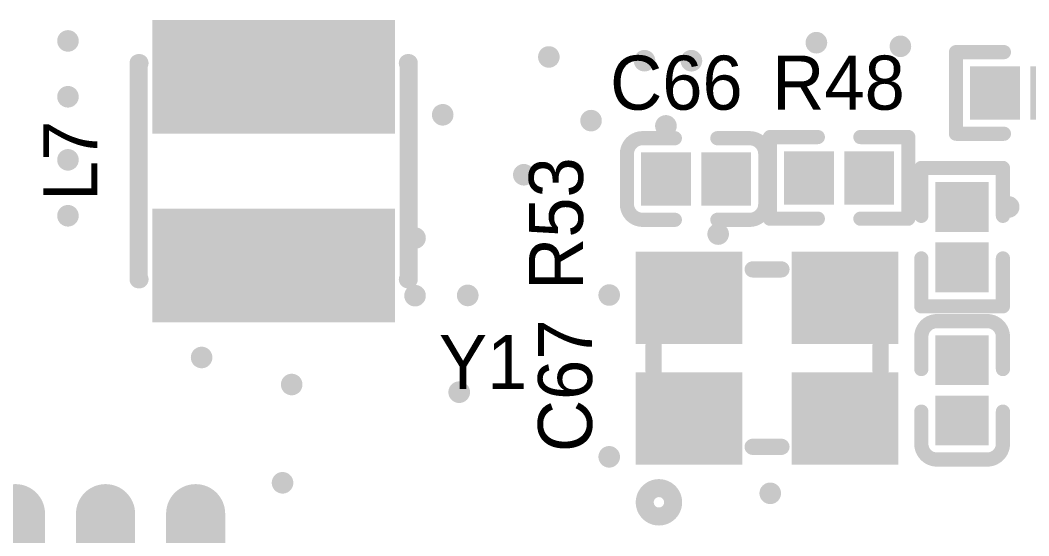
# Model space of a CAD drawing. Header units: millimetres. Extents: x 1205 to 1330, y 770 to 864.
# Drawn here: x 1275.97 to 1290.19, y 827.64 to 834.91 of the extents above; entities that cross this region are included whole.
import ezdxf

# ---------------------------------------------------------------- set-up
doc = ezdxf.new("R2010")
doc.units = ezdxf.units.MM
for name, color, linetype in [('TopOverlay', 2, 'Continuous'), ('TopPaste', 8, 'Continuous'), ('TopSolder', 216, 'Continuous'), ('ViaHoleLayer', 16, 'Continuous')]:
    doc.layers.add(name, color=color, linetype=linetype)

# ---------------------------------------------------------------- blocks, each defined once
blk = doc.blocks.new('SOIC_8_208____1')
at = {"layer": 'TopOverlay', "const_width": 0.152}
for points in [[(-2.639, 2.176), (-2.639, -2.176)], [(2.639, 2.176), (-2.639, 2.176)], [(2.639, 2.176), (2.639, -2.176)], [(2.639, -2.176), (-2.639, -2.176)]]:
    blk.add_lwpolyline(points, dxfattribs=at)
at = {"layer": 'TopOverlay'}
for points, const_width in [([(-2.677, 2.176, 1), (-2.601, 2.176, 1)], 0.0762), ([(-2.677, 2.176, 1), (-2.601, 2.176, 1)], 0.0762), ([(2.601, 2.176, 1), (2.677, 2.176, 1)], 0.0762), ([(2.601, 2.176, 1), (2.677, 2.176, 1)], 0.0762), ([(-1.755, -1.424, 1), (-2.055, -1.424, 1)], 0.3), ([(-2.13, -1.424, 1), (-1.98, -1.424, 1)], 0.15), ([(-1.83, -1.424, 1), (-1.68, -1.424, 1)], 0.15), ([(-2.677, -2.176, 1), (-2.601, -2.176, 1)], 0.0762), ([(-2.677, -2.176, 1), (-2.601, -2.176, 1)], 0.0762), ([(2.601, -2.176, 1), (2.677, -2.176, 1)], 0.0762), ([(2.601, -2.176, 1), (2.677, -2.176, 1)], 0.0762), ([(-2.522, -3.53, 1), (-2.822, -3.53, 1)], 0.3), ([(-2.897, -3.53, 1), (-2.747, -3.53, 1)], 0.15), ([(-2.597, -3.53, 1), (-2.447, -3.53, 1)], 0.15)]:
    blk.add_lwpolyline(points, format="xyb", close=True, dxfattribs=dict(at, const_width=const_width))
at = {"layer": 'TopPaste', "const_width": 0.63}
for points in [[(-1.905, 4.34), (-1.905, 2.72)], [(-0.635, 4.34), (-0.635, 2.72)], [(0.635, 4.34), (0.635, 2.72)], [(1.905, 4.34), (1.905, 2.72)], [(-1.905, -2.72), (-1.905, -4.34)], [(-0.635, -2.72), (-0.635, -4.34)], [(0.635, -2.72), (0.635, -4.34)], [(1.905, -2.72), (1.905, -4.34)]]:
    blk.add_lwpolyline(points, dxfattribs=at)
at = {"layer": 'TopPaste', "const_width": 0.315}
for points in [[(-2.062, 4.34, 1), (-1.748, 4.34, 1)], [(-0.792, 4.34, 1), (-0.478, 4.34, 1)], [(0.478, 4.34, 1), (0.792, 4.34, 1)], [(1.748, 4.34, 1), (2.062, 4.34, 1)], [(-2.062, 2.72, 1), (-1.748, 2.72, 1)], [(-0.792, 2.72, 1), (-0.478, 2.72, 1)], [(0.478, 2.72, 1), (0.792, 2.72, 1)], [(1.748, 2.72, 1), (2.062, 2.72, 1)], [(-2.062, -2.72, 1), (-1.748, -2.72, 1)], [(-0.792, -2.72, 1), (-0.478, -2.72, 1)], [(0.478, -2.72, 1), (0.792, -2.72, 1)], [(1.748, -2.72, 1), (2.062, -2.72, 1)], [(-2.062, -4.34, 1), (-1.748, -4.34, 1)], [(-0.792, -4.34, 1), (-0.478, -4.34, 1)], [(0.478, -4.34, 1), (0.792, -4.34, 1)], [(1.748, -4.34, 1), (2.062, -4.34, 1)]]:
    blk.add_lwpolyline(points, format="xyb", close=True, dxfattribs=at)
at = {"layer": 'TopSolder', "const_width": 0.833}
for points in [[(-1.905, 4.34), (-1.905, 2.72)], [(-0.635, 4.34), (-0.635, 2.72)], [(0.635, 4.34), (0.635, 2.72)], [(1.905, 4.34), (1.905, 2.72)], [(-1.905, -2.72), (-1.905, -4.34)], [(-0.635, -2.72), (-0.635, -4.34)], [(0.635, -2.72), (0.635, -4.34)], [(1.905, -2.72), (1.905, -4.34)]]:
    blk.add_lwpolyline(points, dxfattribs=at)
at = {"layer": 'TopSolder', "const_width": 0.417}
for points in [[(-2.113, 4.34, 1), (-1.697, 4.34, 1)], [(-0.843, 4.34, 1), (-0.427, 4.34, 1)], [(0.427, 4.34, 1), (0.843, 4.34, 1)], [(1.697, 4.34, 1), (2.113, 4.34, 1)], [(-2.113, 2.72, 1), (-1.697, 2.72, 1)], [(-0.843, 2.72, 1), (-0.427, 2.72, 1)], [(0.427, 2.72, 1), (0.843, 2.72, 1)], [(1.697, 2.72, 1), (2.113, 2.72, 1)], [(-2.113, -2.72, 1), (-1.697, -2.72, 1)], [(-0.843, -2.72, 1), (-0.427, -2.72, 1)], [(0.427, -2.72, 1), (0.843, -2.72, 1)], [(1.697, -2.72, 1), (2.113, -2.72, 1)], [(-2.113, -4.34, 1), (-1.697, -4.34, 1)], [(-0.843, -4.34, 1), (-0.427, -4.34, 1)], [(0.427, -4.34, 1), (0.843, -4.34, 1)], [(1.697, -4.34, 1), (2.113, -4.34, 1)]]:
    blk.add_lwpolyline(points, format="xyb", close=True, dxfattribs=at)
blk = doc.blocks.new('0402_C_82')
at = {"layer": 'TopOverlay', "const_width": 0.2}
for points in [[(-0.975, 0.355, -0.414214), (-0.755, 0.575)], [(0.755, 0.575, -0.414214), (0.975, 0.355)], [(-0.755, -0.575, -0.414214), (-0.975, -0.355)], [(0.975, -0.355, -0.414214), (0.755, -0.575)]]:
    blk.add_lwpolyline(points, format="xyb", dxfattribs=at)
at = {"layer": 'TopOverlay', "const_width": 0.1}
for points in [[(-0.805, 0.575, 1), (-0.705, 0.575, 1)], [(-0.8, 0.575, 1), (-0.7, 0.575, 1)], [(-0.35, 0.575, 1), (-0.25, 0.575, 1)], [(0.25, 0.575, 1), (0.35, 0.575, 1)], [(0.7, 0.575, 1), (0.8, 0.575, 1)], [(0.705, 0.575, 1), (0.805, 0.575, 1)], [(-1.025, 0.355, 1), (-0.925, 0.355, 1)], [(-1.025, 0.355, 1), (-0.925, 0.355, 1)], [(0.925, 0.355, 1), (1.025, 0.355, 1)], [(0.925, 0.355, 1), (1.025, 0.355, 1)], [(-1.025, -0.355, 1), (-0.925, -0.355, 1)], [(-1.025, -0.355, 1), (-0.925, -0.355, 1)], [(0.925, -0.355, 1), (1.025, -0.355, 1)], [(0.925, -0.355, 1), (1.025, -0.355, 1)], [(-0.805, -0.575, 1), (-0.705, -0.575, 1)], [(-0.8, -0.575, 1), (-0.7, -0.575, 1)], [(-0.35, -0.575, 1), (-0.25, -0.575, 1)], [(0.25, -0.575, 1), (0.35, -0.575, 1)], [(0.7, -0.575, 1), (0.8, -0.575, 1)], [(0.705, -0.575, 1), (0.805, -0.575, 1)]]:
    blk.add_lwpolyline(points, format="xyb", close=True, dxfattribs=at)
at = {"layer": 'TopOverlay', "const_width": 0.2}
for points in [[(-0.75, 0.575), (-0.3, 0.575)], [(0.3, 0.575), (0.75, 0.575)], [(-0.975, -0.355), (-0.975, 0.355)], [(0.975, -0.355), (0.975, 0.355)], [(-0.75, -0.575), (-0.3, -0.575)], [(0.3, -0.575), (0.75, -0.575)]]:
    blk.add_lwpolyline(points, dxfattribs=at)
at = {"layer": 'TopPaste'}
for points in [[(-0.725, -0.325), (-0.125, -0.325), (-0.725, 0.325), (-0.125, 0.325)], [(0.125, -0.325), (0.725, -0.325), (0.125, 0.325), (0.725, 0.325)]]:
    blk.add_solid(points, dxfattribs=at)
at = {"layer": 'TopSolder'}
for points in [[(-0.776, -0.376), (-0.074, -0.376), (-0.776, 0.376), (-0.074, 0.376)], [(0.074, -0.376), (0.776, -0.376), (0.074, 0.376), (0.776, 0.376)]]:
    blk.add_solid(points, dxfattribs=at)
blk = doc.blocks.new('0402_C_83')
at = {"layer": 'TopOverlay', "const_width": 0.2}
for points in [[(-0.975, 0.355, -0.414214), (-0.755, 0.575)], [(0.755, 0.575, -0.414214), (0.975, 0.355)], [(-0.755, -0.575, -0.414214), (-0.975, -0.355)], [(0.975, -0.355, -0.414214), (0.755, -0.575)]]:
    blk.add_lwpolyline(points, format="xyb", dxfattribs=at)
at = {"layer": 'TopOverlay', "const_width": 0.1}
for points in [[(-0.805, 0.575, 1), (-0.705, 0.575, 1)], [(-0.8, 0.575, 1), (-0.7, 0.575, 1)], [(-0.35, 0.575, 1), (-0.25, 0.575, 1)], [(0.25, 0.575, 1), (0.35, 0.575, 1)], [(0.7, 0.575, 1), (0.8, 0.575, 1)], [(0.705, 0.575, 1), (0.805, 0.575, 1)], [(-1.025, 0.355, 1), (-0.925, 0.355, 1)], [(-1.025, 0.355, 1), (-0.925, 0.355, 1)], [(0.925, 0.355, 1), (1.025, 0.355, 1)], [(0.925, 0.355, 1), (1.025, 0.355, 1)], [(-1.025, -0.355, 1), (-0.925, -0.355, 1)], [(-1.025, -0.355, 1), (-0.925, -0.355, 1)], [(0.925, -0.355, 1), (1.025, -0.355, 1)], [(0.925, -0.355, 1), (1.025, -0.355, 1)], [(-0.805, -0.575, 1), (-0.705, -0.575, 1)], [(-0.8, -0.575, 1), (-0.7, -0.575, 1)], [(-0.35, -0.575, 1), (-0.25, -0.575, 1)], [(0.25, -0.575, 1), (0.35, -0.575, 1)], [(0.7, -0.575, 1), (0.8, -0.575, 1)], [(0.705, -0.575, 1), (0.805, -0.575, 1)]]:
    blk.add_lwpolyline(points, format="xyb", close=True, dxfattribs=at)
at = {"layer": 'TopOverlay', "const_width": 0.2}
for points in [[(-0.75, 0.575), (-0.3, 0.575)], [(0.3, 0.575), (0.75, 0.575)], [(-0.975, 0.355), (-0.975, -0.355)], [(0.975, 0.355), (0.975, -0.355)], [(-0.3, -0.575), (-0.75, -0.575)], [(0.3, -0.575), (0.75, -0.575)]]:
    blk.add_lwpolyline(points, dxfattribs=at)
at = {"layer": 'TopPaste'}
for points in [[(-0.725, -0.325), (-0.125, -0.325), (-0.725, 0.325), (-0.125, 0.325)], [(0.125, -0.325), (0.725, -0.325), (0.125, 0.325), (0.725, 0.325)]]:
    blk.add_solid(points, dxfattribs=at)
at = {"layer": 'TopSolder'}
for points in [[(-0.776, -0.376), (-0.074, -0.376), (-0.776, 0.376), (-0.074, 0.376)], [(0.074, -0.376), (0.776, -0.376), (0.074, 0.376), (0.776, 0.376)]]:
    blk.add_solid(points, dxfattribs=at)
blk = doc.blocks.new('IND_SMD_L3_0_W3_0_338')
at = {"layer": 'TopOverlay', "const_width": 0.254}
for points in [[(-1.524, 1.905), (1.524, 1.905)], [(-1.524, 1.905), (-1.524, 1.891)], [(1.524, 1.905), (1.524, 1.891)], [(-1.524, -1.891), (-1.524, -1.905)], [(-1.524, -1.905), (1.524, -1.905)], [(1.524, -1.891), (1.524, -1.905)]]:
    blk.add_lwpolyline(points, dxfattribs=at)
at = {"layer": 'TopOverlay', "const_width": 0.127}
for points in [[(-1.587, 1.905, 1), (-1.46, 1.905, 1)], [(-1.587, 1.905, 1), (-1.46, 1.905, 1)], [(-1.587, 1.891, 1), (-1.46, 1.891, 1)], [(1.46, 1.905, 1), (1.587, 1.905, 1)], [(1.46, 1.905, 1), (1.587, 1.905, 1)], [(1.46, 1.891, 1), (1.587, 1.891, 1)], [(-1.587, -1.891, 1), (-1.46, -1.891, 1)], [(-1.587, -1.905, 1), (-1.46, -1.905, 1)], [(-1.587, -1.905, 1), (-1.46, -1.905, 1)], [(1.46, -1.891, 1), (1.587, -1.891, 1)], [(1.46, -1.905, 1), (1.587, -1.905, 1)], [(1.46, -1.905, 1), (1.587, -1.905, 1)]]:
    blk.add_lwpolyline(points, format="xyb", close=True, dxfattribs=at)
at = {"layer": 'TopPaste'}
for points in [[(-2.078, -1.66), (-0.578, -1.66), (-2.078, 1.66), (-0.578, 1.66)], [(0.578, -1.66), (2.078, -1.66), (0.578, 1.66), (2.078, 1.66)]]:
    blk.add_solid(points, dxfattribs=at)
at = {"layer": 'TopSolder'}
for points in [[(-2.129, -1.711), (-0.527, -1.711), (-2.129, 1.711), (-0.527, 1.711)], [(0.527, -1.711), (2.129, -1.711), (0.527, 1.711), (2.129, 1.711)]]:
    blk.add_solid(points, dxfattribs=at)
blk = doc.blocks.new('0402_R_404')
at = {"layer": 'TopOverlay', "const_width": 0.2}
for points in [[(-0.3, 0.575), (-0.975, 0.575)], [(-0.975, 0.575), (-0.975, -0.575)], [(0.975, 0.575), (0.3, 0.575)], [(0.975, -0.575), (0.975, 0.575)], [(-0.3, -0.575), (-0.975, -0.575)], [(0.975, -0.575), (0.3, -0.575)]]:
    blk.add_lwpolyline(points, dxfattribs=at)
at = {"layer": 'TopOverlay', "const_width": 0.1}
for points in [[(-1.025, 0.575, 1), (-0.925, 0.575, 1)], [(-1.025, 0.575, 1), (-0.925, 0.575, 1)], [(-0.35, 0.575, 1), (-0.25, 0.575, 1)], [(0.25, 0.575, 1), (0.35, 0.575, 1)], [(0.925, 0.575, 1), (1.025, 0.575, 1)], [(0.925, 0.575, 1), (1.025, 0.575, 1)], [(-1.025, -0.575, 1), (-0.925, -0.575, 1)], [(-1.025, -0.575, 1), (-0.925, -0.575, 1)], [(-0.35, -0.575, 1), (-0.25, -0.575, 1)], [(0.25, -0.575, 1), (0.35, -0.575, 1)], [(0.925, -0.575, 1), (1.025, -0.575, 1)], [(0.925, -0.575, 1), (1.025, -0.575, 1)]]:
    blk.add_lwpolyline(points, format="xyb", close=True, dxfattribs=at)
at = {"layer": 'TopPaste'}
for points in [[(-0.725, -0.325), (-0.125, -0.325), (-0.725, 0.325), (-0.125, 0.325)], [(0.125, -0.325), (0.725, -0.325), (0.125, 0.325), (0.725, 0.325)]]:
    blk.add_solid(points, dxfattribs=at)
at = {"layer": 'TopSolder'}
for points in [[(-0.776, -0.376), (-0.074, -0.376), (-0.776, 0.376), (-0.074, 0.376)], [(0.074, -0.376), (0.776, -0.376), (0.074, 0.376), (0.776, 0.376)]]:
    blk.add_solid(points, dxfattribs=at)
blk = doc.blocks.new('0402_R_409')
at = {"layer": 'TopOverlay', "const_width": 0.2}
for points in [[(-0.975, 0.575), (-0.3, 0.575)], [(-0.975, 0.575), (-0.975, -0.575)], [(0.3, 0.575), (0.975, 0.575)], [(0.975, 0.575), (0.975, -0.575)], [(-0.3, -0.575), (-0.975, -0.575)], [(0.975, -0.575), (0.3, -0.575)]]:
    blk.add_lwpolyline(points, dxfattribs=at)
at = {"layer": 'TopOverlay', "const_width": 0.1}
for points in [[(-1.025, 0.575, 1), (-0.925, 0.575, 1)], [(-1.025, 0.575, 1), (-0.925, 0.575, 1)], [(-0.35, 0.575, 1), (-0.25, 0.575, 1)], [(0.25, 0.575, 1), (0.35, 0.575, 1)], [(0.925, 0.575, 1), (1.025, 0.575, 1)], [(0.925, 0.575, 1), (1.025, 0.575, 1)], [(-1.025, -0.575, 1), (-0.925, -0.575, 1)], [(-1.025, -0.575, 1), (-0.925, -0.575, 1)], [(-0.35, -0.575, 1), (-0.25, -0.575, 1)], [(0.25, -0.575, 1), (0.35, -0.575, 1)], [(0.925, -0.575, 1), (1.025, -0.575, 1)], [(0.925, -0.575, 1), (1.025, -0.575, 1)]]:
    blk.add_lwpolyline(points, format="xyb", close=True, dxfattribs=at)
at = {"layer": 'TopPaste'}
for points in [[(-0.725, -0.325), (-0.125, -0.325), (-0.725, 0.325), (-0.125, 0.325)], [(0.125, -0.325), (0.725, -0.325), (0.125, 0.325), (0.725, 0.325)]]:
    blk.add_solid(points, dxfattribs=at)
at = {"layer": 'TopSolder'}
for points in [[(-0.776, -0.376), (-0.074, -0.376), (-0.776, 0.376), (-0.074, 0.376)], [(0.074, -0.376), (0.776, -0.376), (0.074, 0.376), (0.776, 0.376)]]:
    blk.add_solid(points, dxfattribs=at)
blk = doc.blocks.new('0402_R_420')
at = {"layer": 'TopOverlay', "const_width": 0.2}
for points in [[(-0.3, 0.575), (-0.975, 0.575)], [(-0.975, 0.575), (-0.975, -0.575)], [(0.975, 0.575), (0.3, 0.575)], [(0.975, -0.575), (0.975, 0.575)], [(-0.3, -0.575), (-0.975, -0.575)], [(0.975, -0.575), (0.3, -0.575)]]:
    blk.add_lwpolyline(points, dxfattribs=at)
at = {"layer": 'TopOverlay', "const_width": 0.1}
for points in [[(-1.025, 0.575, 1), (-0.925, 0.575, 1)], [(-1.025, 0.575, 1), (-0.925, 0.575, 1)], [(-0.35, 0.575, 1), (-0.25, 0.575, 1)], [(0.25, 0.575, 1), (0.35, 0.575, 1)], [(0.925, 0.575, 1), (1.025, 0.575, 1)], [(0.925, 0.575, 1), (1.025, 0.575, 1)], [(-1.025, -0.575, 1), (-0.925, -0.575, 1)], [(-1.025, -0.575, 1), (-0.925, -0.575, 1)], [(-0.35, -0.575, 1), (-0.25, -0.575, 1)], [(0.25, -0.575, 1), (0.35, -0.575, 1)], [(0.925, -0.575, 1), (1.025, -0.575, 1)], [(0.925, -0.575, 1), (1.025, -0.575, 1)]]:
    blk.add_lwpolyline(points, format="xyb", close=True, dxfattribs=at)
at = {"layer": 'TopPaste'}
for points in [[(-0.725, -0.325), (-0.125, -0.325), (-0.725, 0.325), (-0.125, 0.325)], [(0.125, -0.325), (0.725, -0.325), (0.125, 0.325), (0.725, 0.325)]]:
    blk.add_solid(points, dxfattribs=at)
at = {"layer": 'TopSolder'}
for points in [[(-0.776, -0.376), (-0.074, -0.376), (-0.776, 0.376), (-0.074, 0.376)], [(0.074, -0.376), (0.776, -0.376), (0.074, 0.376), (0.776, 0.376)]]:
    blk.add_solid(points, dxfattribs=at)
blk = doc.blocks.new('SMD_3225_4P_620')
at = {"layer": 'TopOverlay', "const_width": 0.229}
for points in [[(-0.203, 1.25), (0.203, 1.25)], [(-1.6, -0.178), (-1.6, 0.178)], [(1.6, -0.178), (1.6, 0.178)], [(-0.203, -1.25), (0.203, -1.25)]]:
    blk.add_lwpolyline(points, dxfattribs=at)
at = {"layer": 'TopOverlay'}
for points, const_width in [([(-0.26, 1.25, 1), (-0.146, 1.25, 1)], 0.114), ([(0.146, 1.25, 1), (0.26, 1.25, 1)], 0.114), ([(-1.657, 0.178, 1), (-1.543, 0.178, 1)], 0.114), ([(1.543, 0.178, 1), (1.657, 0.178, 1)], 0.114), ([(-1.657, -0.178, 1), (-1.543, -0.178, 1)], 0.114), ([(1.543, -0.178, 1), (1.657, -0.178, 1)], 0.114), ([(-0.26, -1.25, 1), (-0.146, -1.25, 1)], 0.114), ([(0.146, -1.25, 1), (0.26, -1.25, 1)], 0.114), ([(-1.324, -2.032, 1), (-1.724, -2.032, 1)], 0.254), ([(-1.787, -2.032, 1), (-1.66, -2.032, 1)], 0.127), ([(-1.388, -2.032, 1), (-1.261, -2.032, 1)], 0.127)]:
    blk.add_lwpolyline(points, format="xyb", close=True, dxfattribs=dict(at, const_width=const_width))
at = {"layer": 'TopPaste'}
for points in [[(-1.8, 0.25), (-0.4, 0.25), (-1.8, 1.45), (-0.4, 1.45)], [(0.4, 0.25), (1.8, 0.25), (0.4, 1.45), (1.8, 1.45)], [(-1.8, -1.45), (-0.4, -1.45), (-1.8, -0.25), (-0.4, -0.25)], [(0.4, -1.45), (1.8, -1.45), (0.4, -0.25), (1.8, -0.25)]]:
    blk.add_solid(points, dxfattribs=at)
at = {"layer": 'TopSolder'}
for points in [[(-1.851, 0.199), (-0.349, 0.199), (-1.851, 1.501), (-0.349, 1.501)], [(0.349, 0.199), (1.851, 0.199), (0.349, 1.501), (1.851, 1.501)], [(-1.851, -1.501), (-0.349, -1.501), (-1.851, -0.199), (-0.349, -0.199)], [(0.349, -1.501), (1.851, -1.501), (0.349, -0.199), (1.851, -0.199)]]:
    blk.add_solid(points, dxfattribs=at)

msp = doc.modelspace()

# ---------------------------------------------------------------- linework, layer by layer
at = {"layer": 'ViaHoleLayer', "const_width": 0.152}
for points in [[(1276.572, 834.614, 1), (1276.724, 834.614, 1)], [(1287.122, 834.589, 1), (1287.275, 834.589, 1)], [(1288.307, 834.538, 1), (1288.459, 834.538, 1)], [(1283.351, 834.388, 1), (1283.503, 834.388, 1)], [(1284.7, 834.335, 1), (1284.852, 834.335, 1)], [(1285.36, 834.335, 1), (1285.513, 834.335, 1)], [(1276.572, 833.827, 1), (1276.724, 833.827, 1)], [(1281.855, 833.573, 1), (1282.007, 833.573, 1)], [(1283.946, 833.491, 1), (1284.098, 833.491, 1)], [(1285.001, 833.416, 1), (1285.154, 833.416, 1)], [(1276.572, 832.938, 1), (1276.724, 832.938, 1)], [(1282.998, 832.728, 1), (1283.15, 832.728, 1)], [(1289.834, 832.274, 1), (1289.986, 832.274, 1)], [(1276.572, 832.15, 1), (1276.724, 832.15, 1)], [(1281.465, 831.836, 1), (1281.617, 831.836, 1)], [(1285.738, 831.892, 1), (1285.89, 831.892, 1)], [(1281.465, 831.024, 1), (1281.617, 831.024, 1)], [(1282.207, 831.028, 1), (1282.36, 831.028, 1)], [(1284.202, 831.033, 1), (1284.354, 831.033, 1)], [(1278.456, 830.153, 1), (1278.608, 830.153, 1)], [(1279.726, 829.772, 1), (1279.878, 829.772, 1)], [(1282.087, 829.664, 1), (1282.24, 829.664, 1)], [(1284.202, 828.753, 1), (1284.354, 828.753, 1)], [(1279.597, 828.387, 1), (1279.749, 828.387, 1)], [(1286.472, 828.239, 1), (1286.624, 828.239, 1)]]:
    msp.add_lwpolyline(points, format="xyb", close=True, dxfattribs=at)

# ---------------------------------------------------------------- block references
for name, p, rotation in [('IND_SMD_L3_0_W3_0_338', (1279.548, 832.778), 90), ('0402_R_420', (1290.142, 833.881), 180), ('0402_R_404', (1287.519, 832.684), 180), ('0402_R_409', (1289.253, 831.849), 90), ('0402_C_83', (1289.253, 829.69), 90), ('SOIC_8_208____1', (1276.543, 823.612), 180)]:
    msp.add_blockref(name, p, dxfattribs=dict(rotation=rotation))
for name, p in [('0402_C_82', (1285.503, 832.668)), ('SMD_3225_4P_620', (1286.503, 830.144))]:
    msp.add_blockref(name, p)

# ---------------------------------------------------------------- texts
at = {"layer": 'TopOverlay'}
for s, p in [('C66', (1284.29, 833.645)), ('R48', (1286.576, 833.645)), ('Y1', (1281.877, 829.708))]:
    msp.add_text(s, height=0.762, dxfattribs=at).set_placement(p)
for s, p in [('L7', (1277.061, 832.357)), ('R53', (1283.909, 831.105)), ('C67', (1284.036, 828.819))]:
    msp.add_text(s, height=0.762, rotation=90, dxfattribs=at).set_placement(p)

doc.saveas('drawing.dxf')
